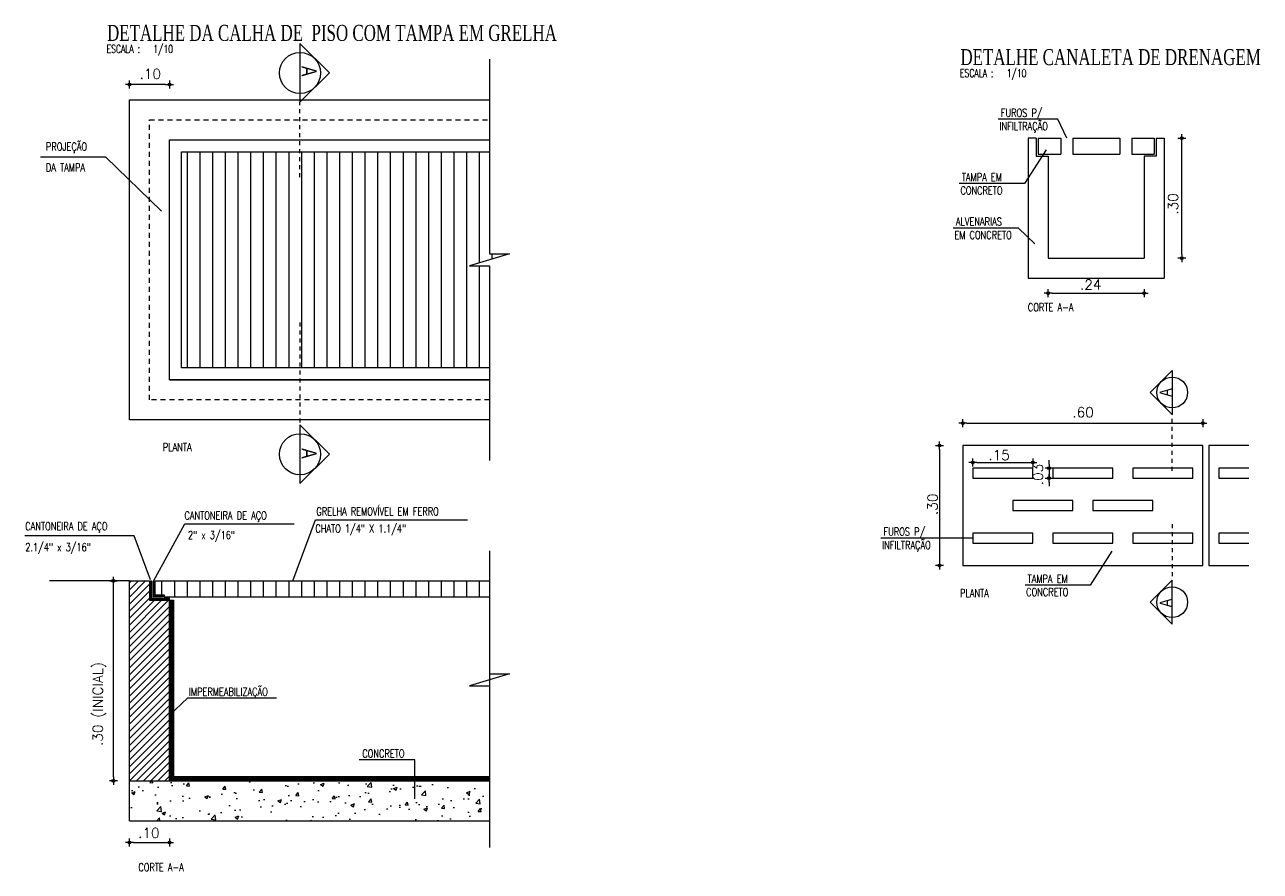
# Model space of a CAD drawing. Header units: inches. Extents: x 542650 to 544515, y 9574150 to 9574595.
# Drawn here: x 542715.42 to 542746.3, y 9574573.61 to 9574594.77 of the extents above; entities that cross this region are included whole.
import ezdxf

# ---------------------------------------------------------------- set-up
doc = ezdxf.new("R2010")
doc.units = ezdxf.units.IN
doc.header["$MEASUREMENT"] = 0
doc.linetypes.add('DASHDOT2', pattern=[0.5, 0.25, -0.125, 0, -0.125])
doc.linetypes.add('HIDDEN', pattern=[0.375, 0.25, -0.125])
for name, color, linetype in [('I-ARQ', 8, 'Continuous'), ('I-DETALHE', 40, 'Continuous'), ('I-NORMO_INST', 4, 'Continuous'), ('I-PLUVIAL', 90, 'Continuous')]:
    doc.layers.add(name, color=color, linetype=linetype)
doc.styles.add('50', font='ROMANS.SHX', dxfattribs={"width": 0.7, "height": 0.1})
doc.styles.add('CORTES', font='swissk.ttf')
doc.styles.add('ROMANS', font='romans', dxfattribs={"height": 0.2})
doc.styles.add('TITULO', font='times.ttf')
doc.dimstyles.new('10', dxfattribs={"dimtxt": 0.1, "dimasz": 0.03, "dimexe": 0.18, "dimexo": 0.06, "dimgap": 0.025, "dimtad": 1, "dimzin": 0, "dimdsep": 46, "dimtxsty": '50', "dimblk": 'DOT', "dimblk1": 'DOT', "dimblk2": 'CRUZ', "dimcen": 0.09, "dimse1": 1, "dimse2": 1, "dimclrt": 253, "dimadec": 0, "dimazin": 0, "dimtfac": 1, "dimtix": 1, "dimtmove": 2, "dimatfit": 3, "dimfxl": 0.18, "dimtolj": 1, "dimtzin": 0, "dimarcsym": 0})
doc.dimstyles.new('Standard 3', dxfattribs={"dimtxt": 0.18, "dimasz": 0.025, "dimexe": 0.18, "dimexo": 0.0625, "dimgap": 0.09, "dimtad": 0, "dimtih": 1, "dimtoh": 1, "dimdec": 4, "dimzin": 0, "dimdsep": 46, "dimtxsty": 'Standard', "dimcen": 0.09, "dimadec": 0, "dimazin": 0, "dimtfac": 1, "dimtdec": 4, "dimtofl": 0, "dimtmove": 0, "dimatfit": 3, "dimfxl": 1, "dimtolj": 1, "dimtzin": 0, "dimarcsym": 0})

# ---------------------------------------------------------------- blocks, each defined once
blk = doc.blocks.new('_Dot')
at = {"color": 0, "linetype": 'ByBlock'}
blk.add_line((-0.5, 0), (-1, 0), dxfattribs=at)
at = {"color": 0, "linetype": 'ByBlock', "const_width": 0.5}
blk.add_lwpolyline([(-0.25, 0, 1), (0.25, 0, 1)], format="xyb", close=True, dxfattribs=at)
blk = doc.blocks.new('CRUZ')
for p, q in [((-2, 0), (2, 0)), ((-1.4, -1.4), (1.4, 1.4)), ((0, 2), (0, -2))]:
    blk.add_line(p, q)
blk = doc.blocks.new('DOT')
for p, q in [((-1, 0), (1, 0)), ((0, 1), (0, -1))]:
    blk.add_line(p, q)
blk.add_circle((0, 0), 0.35)
blk = doc.blocks.new('TITOLO HS')
at = {"color": 253, "style": 'ROMANS', "width": 0.7}
blk.add_text('ESCALA :', height=0.002, dxfattribs=at).set_placement((-0.00005, -0.00001))
at = {"style": 'TITULO', "width": 0.7}
blk.add_attdef('LNOME', (0.00006, 0.003), '', height=0.006, dxfattribs=at)
at = {"color": 253, "style": 'ROMANS', "width": 0.7}
blk.add_attdef('LESC', (0.01163, -0.00003), '', height=0.002, dxfattribs=at)

msp = doc.modelspace()

# ---------------------------------------------------------------- hatches: boundary and pattern name
at = {"layer": 'I-ARQ'}
h = msp.add_hatch(dxfattribs=at)
h.set_pattern_fill('LINE', color=256, scale=0.1, angle=90, style=0)
h.set_pattern_definition([(90, (524137.167, 9562156.57496), (-0.3175, 2e-17), [])])
h.paths.add_polyline_path([(542727.043, 9574586.196), (542727.043, 9574588.746), (542726.543, 9574588.746), (542727.543, 9574589.046), (542727.043, 9574589.046), (542727.043, 9574591.596), (542719.343, 9574591.596), (542719.343, 9574586.196)])
h = msp.add_hatch(dxfattribs=at)
h.set_pattern_fill('ANSI31', color=256, style=0)
h.set_pattern_definition([(45, (542718.04314, 9574575.87186), (-0.0883883, 0.0883883), [])])
h.paths.add_polyline_path([(542719.043, 9574580.386), (542718.543, 9574580.386), (542718.543, 9574580.872), (542718.043, 9574580.872), (542718.043, 9574575.872), (542719.043, 9574575.872)])
h = msp.add_hatch(dxfattribs=at)
h.set_pattern_fill('LINE', color=256, scale=0.1, angle=90, style=0)
h.set_pattern_definition([(90, (524137.167, 9562156.17673), (-0.3175, 2e-17), [])])
h.paths.add_polyline_path([(542718.682, 9574580.872), (542718.682, 9574580.519), (542718.907, 9574580.519), (542718.907, 9574580.472), (542727.043, 9574580.472), (542727.043, 9574580.519), (542727.043, 9574580.529), (542727.043, 9574580.872)])
h = msp.add_hatch(dxfattribs=at)
h.set_pattern_fill('ANSI31', color=256, scale=0.1, style=0)
h.set_pattern_definition([(45, (542719.043144, 9574575.87186), (-0.008838835, 0.008838835), [])])
h.paths.add_polyline_path([(542719.143, 9574580.386), (542719.043, 9574580.386), (542719.043, 9574575.872), (542727.043, 9574575.872), (542727.043, 9574575.972), (542719.143, 9574575.972)])
h = msp.add_hatch(dxfattribs=at)
h.set_pattern_fill('AR-CONC', color=256, scale=0.005, style=0)
h.set_pattern_definition([(50, (542718.7299, 9574574.87186), (0.91092, -0.079695), [0.09525, -1.04775]), (355, (542718.7299, 9574574.8719), (-0.17621, 0.95528), [0.0762, -0.8382]), (100.451, (542718.8058, 9574574.8652), (0.73471, 0.87558), [0.08095, -0.89045]), (46.184, (542718.7299, 9574575.1259), (1.3554, -0.21021), [0.14288, -1.57163]), (96.636, (542718.8429, 9574575.1083), (1.18702, 1.23713), [0.12142, -1.33567]), (351.184, (542718.7299, 9574575.1259), (1.18702, 1.23713), [0.1143, -1.2573]), (21, (542718.8569, 9574575.06236), (0.758074, -0.51133), [0.09525, -1.04775]), (326, (542718.8569, 9574575.0624), (0.30901, 0.92094), [0.0762, -0.8382]), (71.451, (542718.9201, 9574575.01975), (1.06708, 0.40961), [0.08095, -0.89045]), (37.5, (542718.72992, 9574574.87186), (0.015443, 0.422775), [0, -0.82804, 0, -0.8509, 0, -0.841375]), (7.5, (542718.7299, 9574574.87186), (0.334098, 0.500903), [0, -0.48514, 0, -0.80899, 0, -0.320675]), (327.5, (542718.4467, 9574574.87186), (0.677953, -0.028644), [0, -0.3175, 0, -0.9906, 0, -1.31445]), (317.5, (542718.3197, 9574574.87186), (0.740646, 0.127132), [0, -0.41275, 0, -0.65786, 0, -0.93345])])
h.paths.add_polyline_path([(542727.043, 9574575.817), (542718.043, 9574575.872), (542718.043, 9574574.872), (542727.043, 9574574.872)])

# ---------------------------------------------------------------- linework, layer by layer
at = {"layer": 'I-ARQ', "linetype": 'HIDDEN', "ltscale": 0.5}
for p, q in [((542718.543, 9574592.396), (542727.043, 9574592.396)), ((542718.543, 9574585.396), (542718.543, 9574592.396)), ((542727.043, 9574585.396), (542718.543, 9574585.396))]:
    msp.add_line(p, q, dxfattribs=at)
at = {"layer": 'I-ARQ'}
for p, q in [((542719.343, 9574591.596), (542727.043, 9574591.596)), ((542719.343, 9574586.196), (542719.343, 9574591.596)), ((542727.043, 9574586.196), (542719.343, 9574586.196)), ((542718.043, 9574580.872), (542716.043, 9574580.872)), ((542719.043, 9574580.386), (542719.043, 9574575.872)), ((542719.043, 9574580.386), (542719.143, 9574580.386)), ((542719.143, 9574580.386), (542719.143, 9574575.972)), ((542727.043, 9574580.386), (542727.043, 9574575.872)), ((542727.043, 9574575.972), (542719.143, 9574575.972)), ((542719.043, 9574575.872), (542727.043, 9574575.872))]:
    msp.add_line(p, q, dxfattribs=at)
at = {"layer": 'I-DETALHE', "color": 3}
for p, q in [((542740.701, 9574591.936), (542740.701, 9574591.486)), ((542740.751, 9574591.936), (542740.751, 9574591.536)), ((542741.314, 9574591.936), (542741.314, 9574591.536)), ((542742.788, 9574591.936), (542742.788, 9574591.536)), ((542743.088, 9574591.936), (542743.088, 9574591.536)), ((542743.651, 9574591.936), (542743.651, 9574591.536)), ((542743.701, 9574591.936), (542743.701, 9574591.486)), ((542740.701, 9574591.486), (542741.001, 9574591.486)), ((542743.701, 9574591.486), (542743.401, 9574591.486)), ((542718.543, 9574580.872), (542718.543, 9574580.386)), ((542718.682, 9574580.519), (542718.682, 9574580.872)), ((542718.543, 9574580.386), (542719.043, 9574580.386)), ((542718.682, 9574580.519), (542718.907, 9574580.519)), ((542718.907, 9574580.519), (542718.907, 9574580.472))]:
    msp.add_line(p, q, dxfattribs=at)
at = {"layer": 'I-DETALHE', "color": 9}
for p, q in [((542718.567, 9574580.872), (542718.567, 9574580.409)), ((542718.567, 9574580.872), (542718.59, 9574580.872)), ((542718.59, 9574580.872), (542718.59, 9574580.433)), ((542718.634, 9574580.861), (542718.634, 9574580.472)), ((542718.658, 9574580.861), (542718.634, 9574580.861)), ((542718.658, 9574580.495), (542718.658, 9574580.861)), ((542718.567, 9574580.409), (542719.043, 9574580.409)), ((542719.043, 9574580.433), (542718.59, 9574580.433)), ((542718.887, 9574580.472), (542718.634, 9574580.472)), ((542718.658, 9574580.495), (542718.887, 9574580.495)), ((542718.887, 9574580.495), (542718.887, 9574580.472)), ((542719.043, 9574580.409), (542719.043, 9574580.433))]:
    msp.add_line(p, q, dxfattribs=at)
at = {"layer": 'I-NORMO_INST'}
for p, q in [((542722.304, 9574594.299), (542722.304, 9574592.832)), ((542722.304, 9574594.299), (542723.038, 9574593.565)), ((542727.043, 9574593.911), (542727.043, 9574589.046)), ((542722.304, 9574592.832), (542723.038, 9574593.565)), ((542718.943, 9574593.278), (542718.143, 9574593.278)), ((542744.341, 9574589.036), (542744.341, 9574591.836)), ((542727.543, 9574589.046), (542726.543, 9574588.746)), ((542727.043, 9574589.046), (542727.543, 9574589.046)), ((542726.543, 9574588.746), (542727.043, 9574588.746)), ((542727.043, 9574588.746), (542727.043, 9574583.881)), ((542741.101, 9574588.058), (542743.301, 9574588.058)), ((542744.1, 9574586.129), (542743.55, 9574585.579)), ((542744.1, 9574586.129), (542744.1, 9574585.029)), ((542744.1, 9574585.029), (542743.55, 9574585.579)), ((542722.304, 9574584.77), (542722.304, 9574583.302)), ((542722.304, 9574584.77), (542723.038, 9574584.036)), ((542738.966, 9574584.809), (542744.766, 9574584.809)), ((542722.304, 9574583.302), (542723.038, 9574584.036)), ((542738.287, 9574584.152), (542738.287, 9574581.352)), ((542739.216, 9574583.827), (542740.516, 9574583.827)), ((542741.022, 9574583.79), (542741.022, 9574583.89)), ((542741.022, 9574583.69), (542741.022, 9574583.44)), ((542741.022, 9574583.34), (542741.022, 9574583.24)), ((542727.043, 9574581.618), (542727.043, 9574578.55)), ((542744.1, 9574580.888), (542743.55, 9574580.338)), ((542744.1, 9574579.788), (542744.1, 9574580.888)), ((542717.64, 9574575.972), (542717.64, 9574580.772)), ((542744.1, 9574579.788), (542743.55, 9574580.338)), ((542727.543, 9574578.55), (542726.543, 9574578.25)), ((542727.043, 9574578.55), (542727.543, 9574578.55)), ((542726.543, 9574578.25), (542727.043, 9574578.25)), ((542727.043, 9574578.25), (542727.043, 9574574.211)), ((542718.143, 9574574.333), (542718.943, 9574574.333))]:
    msp.add_line(p, q, dxfattribs=at)
at = {"layer": 'I-NORMO_INST', "linetype": 'DASHDOT2', "ltscale": 0.1}
for points in [[(542722.304, 9574590.961), (542722.304, 9574592.832), (542722.304, 9574592.832)], [(542722.304, 9574587.326), (542722.304, 9574584.77), (542722.304, 9574584.77)], [(542744.1, 9574583.625), (542744.1, 9574585.029), (542744.1, 9574585.029)], [(542744.1, 9574582.291), (542744.1, 9574580.888), (542744.1, 9574580.888)]]:
    msp.add_lwpolyline(points, dxfattribs=at)
at = {"layer": 'I-NORMO_INST'}
for centre, radius in [((542722.304, 9574593.565), 0.514), ((542744.1, 9574585.579), 0.385), ((542722.304, 9574584.036), 0.514), ((542744.1, 9574580.338), 0.385)]:
    msp.add_circle(centre, radius, dxfattribs=at)
at = {"layer": 'I-PLUVIAL'}
for p, q in [((542718.043, 9574592.896), (542727.043, 9574592.896)), ((542718.043, 9574584.896), (542718.043, 9574592.896)), ((542719.043, 9574591.896), (542727.043, 9574591.896)), ((542719.043, 9574585.896), (542719.043, 9574591.896)), ((542740.501, 9574591.936), (542740.501, 9574588.436)), ((542740.701, 9574591.936), (542740.501, 9574591.936)), ((542740.751, 9574591.936), (542741.314, 9574591.936)), ((542741.614, 9574591.936), (542741.614, 9574591.536)), ((542741.614, 9574591.936), (542742.788, 9574591.936)), ((542743.088, 9574591.936), (542743.651, 9574591.936)), ((542743.701, 9574591.936), (542743.901, 9574591.936)), ((542743.901, 9574591.936), (542743.901, 9574588.436)), ((542740.751, 9574591.536), (542741.314, 9574591.536)), ((542741.001, 9574591.486), (542741.001, 9574588.936)), ((542741.614, 9574591.536), (542742.788, 9574591.536)), ((542743.088, 9574591.536), (542743.651, 9574591.536)), ((542743.401, 9574591.486), (542743.401, 9574588.936)), ((542741.001, 9574588.936), (542743.401, 9574588.936)), ((542740.501, 9574588.436), (542743.901, 9574588.436)), ((542719.043, 9574585.896), (542727.043, 9574585.896)), ((542727.043, 9574585.896), (542719.043, 9574585.896)), ((542727.043, 9574584.896), (542718.043, 9574584.896)), ((542738.866, 9574584.252), (542738.866, 9574581.252)), ((542744.866, 9574584.252), (542738.866, 9574584.252)), ((542744.866, 9574581.252), (542744.866, 9574584.252)), ((542745.016, 9574584.252), (542745.016, 9574581.252)), ((542746.016, 9574584.252), (542745.016, 9574584.252)), ((542738.866, 9574581.252), (542744.866, 9574581.252)), ((542745.016, 9574581.252), (542746.016, 9574581.252)), ((542718.043, 9574574.872), (542718.043, 9574580.872)), ((542718.043, 9574580.872), (542718.543, 9574580.872)), ((542718.682, 9574580.872), (542727.043, 9574580.872)), ((542718.907, 9574580.472), (542727.043, 9574580.472)), ((542719.043, 9574575.872), (542719.043, 9574580.386)), ((542718.043, 9574575.872), (542727.043, 9574575.872)), ((542718.043, 9574574.872), (542719.043, 9574574.872)), ((542718.043, 9574574.872), (542719.043, 9574574.872)), ((542719.043, 9574574.872), (542727.043, 9574574.872))]:
    msp.add_line(p, q, dxfattribs=at)
for points in [[(542739.116, 9574583.69), (542739.116, 9574583.44), (542740.616, 9574583.44), (542740.616, 9574583.69)], [(542741.116, 9574583.69), (542741.116, 9574583.44), (542742.616, 9574583.44), (542742.616, 9574583.69)], [(542743.116, 9574583.69), (542743.116, 9574583.44), (542744.616, 9574583.44), (542744.616, 9574583.69)], [(542740.116, 9574582.877), (542740.116, 9574582.627), (542741.616, 9574582.627), (542741.616, 9574582.877)], [(542742.116, 9574582.877), (542742.116, 9574582.627), (542743.616, 9574582.627), (542743.616, 9574582.877)], [(542739.116, 9574582.065), (542739.116, 9574581.815), (542740.616, 9574581.815), (542740.616, 9574582.065)], [(542741.116, 9574582.065), (542741.116, 9574581.815), (542742.616, 9574581.815), (542742.616, 9574582.065)], [(542743.116, 9574582.065), (542743.116, 9574581.815), (542744.616, 9574581.815), (542744.616, 9574582.065)]]:
    msp.add_lwpolyline(points, close=True, dxfattribs=at)
for points in [[(542746.016, 9574583.69), (542745.266, 9574583.69), (542745.266, 9574583.44), (542746.016, 9574583.44)], [(542746.016, 9574582.065), (542745.266, 9574582.065), (542745.266, 9574581.815), (542746.016, 9574581.815)]]:
    msp.add_lwpolyline(points, dxfattribs=at)

# ---------------------------------------------------------------- block references
at = {"layer": 'I-NORMO_INST'}
ref = msp.add_blockref('TITOLO HS', (542717.476, 9574594.067), dxfattribs=dict(at, xscale=100, yscale=100, zscale=100))
ref.add_attrib('LNOME', 'DETALHE DA CALHA DE  PISO COM TAMPA EM GRELHA', (542717.482, 9574594.367), dxfattribs={"layer": '0', "height": 0.4, "style": 'TITULO', "width": 0.7})
ref.add_attrib('LESC', '1/10', (542718.639, 9574594.065), dxfattribs={"layer": '0', "color": 253, "height": 0.2, "style": 'ROMANS', "width": 0.7})
ref = msp.add_blockref('TITOLO HS', (542738.802, 9574593.462), dxfattribs=dict(at, xscale=100, yscale=100, zscale=100))
ref.add_attrib('LNOME', 'DETALHE CANALETA DE DRENAGEM', (542738.808, 9574593.762), dxfattribs={"layer": '0', "height": 0.4, "style": 'TITULO', "width": 0.7})
ref.add_attrib('LESC', '1/10', (542739.965, 9574593.459), dxfattribs={"layer": '0', "color": 253, "height": 0.2, "style": 'ROMANS', "width": 0.7})
at = {"layer": 'I-NORMO_INST', "xscale": 0.1, "yscale": 0.1, "zscale": 0.1}
for p, rotation in [((542718.043, 9574593.278), 180), ((542744.341, 9574591.936), 90), ((542744.341, 9574588.936), 270), ((542741.001, 9574588.058), 180), ((542738.866, 9574584.809), 180), ((542738.287, 9574584.252), 90), ((542739.116, 9574583.827), 180), ((542741.022, 9574583.69), 270), ((542741.022, 9574583.44), 90), ((542738.287, 9574581.252), 270), ((542717.64, 9574580.872), 90), ((542717.64, 9574575.872), 270), ((542718.043, 9574574.333), 180)]:
    msp.add_blockref('DOT', p, dxfattribs=dict(at, rotation=rotation))
for p in [(542719.043, 9574593.278), (542743.401, 9574588.058), (542744.866, 9574584.809), (542740.616, 9574583.827), (542719.043, 9574574.333)]:
    msp.add_blockref('DOT', p, dxfattribs=at)

# ---------------------------------------------------------------- texts
at = {"layer": 'I-NORMO_INST', "style": 'CORTES', "width": 0.75}
for height, rotation, p in [(0.375, 270, (542722.343, 9574593.74)), (0.3, 90, (542744.083, 9574585.473)), (0.375, 270, (542722.343, 9574584.187)), (0.3, 90, (542744.083, 9574580.214))]:
    msp.add_text('A', height=height, rotation=rotation, dxfattribs=at).set_placement(p)
at = {"layer": 'I-NORMO_INST', "style": 'ROMANS', "width": 0.75}
for s, p in [('FUROS P/', (542739.816, 9574592.469)), ('INFILTRAÇÃO', (542739.78, 9574592.134)), ('PROJEÇÃO ', (542715.955, 9574591.624)), ('DA TAMPA', (542715.955, 9574591.102)), ('TAMPA EM ', (542738.843, 9574590.862)), ('CONCRETO', (542738.807, 9574590.528)), ('ALVENARIAS', (542738.693, 9574589.749)), ('EM CONCRETO', (542738.657, 9574589.415)), ('GRELHA REMOVÍVEL EM FERRO', (542722.712, 9574582.506)), ('CANTONEIRA DE AÇO', (542719.417, 9574582.405)), ('CANTONEIRA DE AÇO', (542715.439, 9574582.136)), ('2" x 3/16"', (542719.504, 9574581.917)), ('CHATO 1/4" X 1.1/4" ', (542722.687, 9574582.079)), ('FUROS P/', (542736.886, 9574582.001)), ('2.1/4" x 3/16"', (542715.439, 9574581.614)), ('INFILTRAÇÃO', (542736.851, 9574581.666)), ('TAMPA EM ', (542740.486, 9574580.825)), ('CONCRETO', (542740.451, 9574580.491)), ('IMPERMEABILIZAÇÃO', (542719.527, 9574578)), ('CONCRETO', (542723.861, 9574576.455))]:
    msp.add_text(s, height=0.2, dxfattribs=at).set_placement(p)
at = {"layer": 'I-NORMO_INST', "color": 6, "style": 'ROMANS', "width": 0.75}
for s, p in [('CORTE A-A', (542740.494, 9574587.61)), ('PLANTA', (542718.877, 9574584.113)), ('PLANTA', (542738.797, 9574580.467)), ('CORTE A-A', (542718.265, 9574573.613))]:
    msp.add_text(s, height=0.2, dxfattribs=at).set_placement(p)
at = {"layer": 'I-NORMO_INST', "char_height": 0.25, "attachment_point": 5, "style": 'ROMANS'}
for s, insert in [('\\A1;.10', (542718.562, 9574593.541)), ('\\A1;.24', (542742.065, 9574588.275)), ('\\A1;.60', (542741.873, 9574585.085)), ('\\A1;.15', (542739.774, 9574584.017)), ('\\A1;.10', (542718.528, 9574574.571))]:
    msp.add_mtext(s, dxfattribs=dict(at, insert=insert))
at = {"layer": 'I-NORMO_INST', "char_height": 0.25, "attachment_point": 5, "rotation": 90, "style": 'ROMANS'}
for s, insert in [('\\A1;.30', (542744.122, 9574590.293)), ('\\A1;.03', (542740.746, 9574583.531)), ('\\A1;.30', (542738.111, 9574582.784)), ('\\A1;.30 (INICIAL)', (542717.291, 9574577.793))]:
    msp.add_mtext(s, dxfattribs=dict(at, insert=insert))

# ---------------------------------------------------------------- leaders
at = {"layer": 'I-NORMO_INST'}
for points in [[(542741.464, 9574591.936), (542741.239, 9574592.408), (542739.752, 9574592.408)], [(542740.947, 9574591.647), (542740.408, 9574590.801), (542738.779, 9574590.801)], [(542740.667, 9574589.293), (542740.258, 9574589.688), (542738.629, 9574589.688)], [(542739.116, 9574581.94), (542738.31, 9574581.94), (542736.822, 9574581.94)], [(542742.59, 9574581.61), (542742.052, 9574580.765), (542740.422, 9574580.765)]]:
    msp.add_leader(points, dimstyle='Standard 3', dxfattribs=at)
for points in [[(542718.846, 9574590.11), (542717.448, 9574591.46), (542715.818, 9574591.46)], [(542718.646, 9574580.861), (542719.426, 9574582.299), (542722.158, 9574582.299)], [(542722.125, 9574580.872), (542722.69, 9574582.4), (542726.491, 9574582.4)], [(542718.57, 9574580.901), (542718.157, 9574581.995), (542715.425, 9574581.995)], [(542719.025, 9574577.498), (542719.498, 9574577.944), (542721.719, 9574577.944)], [(542725.171, 9574575.423), (542725.171, 9574576.398), (542723.786, 9574576.398)]]:
    msp.add_leader(points, dimstyle='10', override={"dimgap": 0.03, "dimtad": 0}, dxfattribs=at)

doc.saveas('drawing.dxf')
